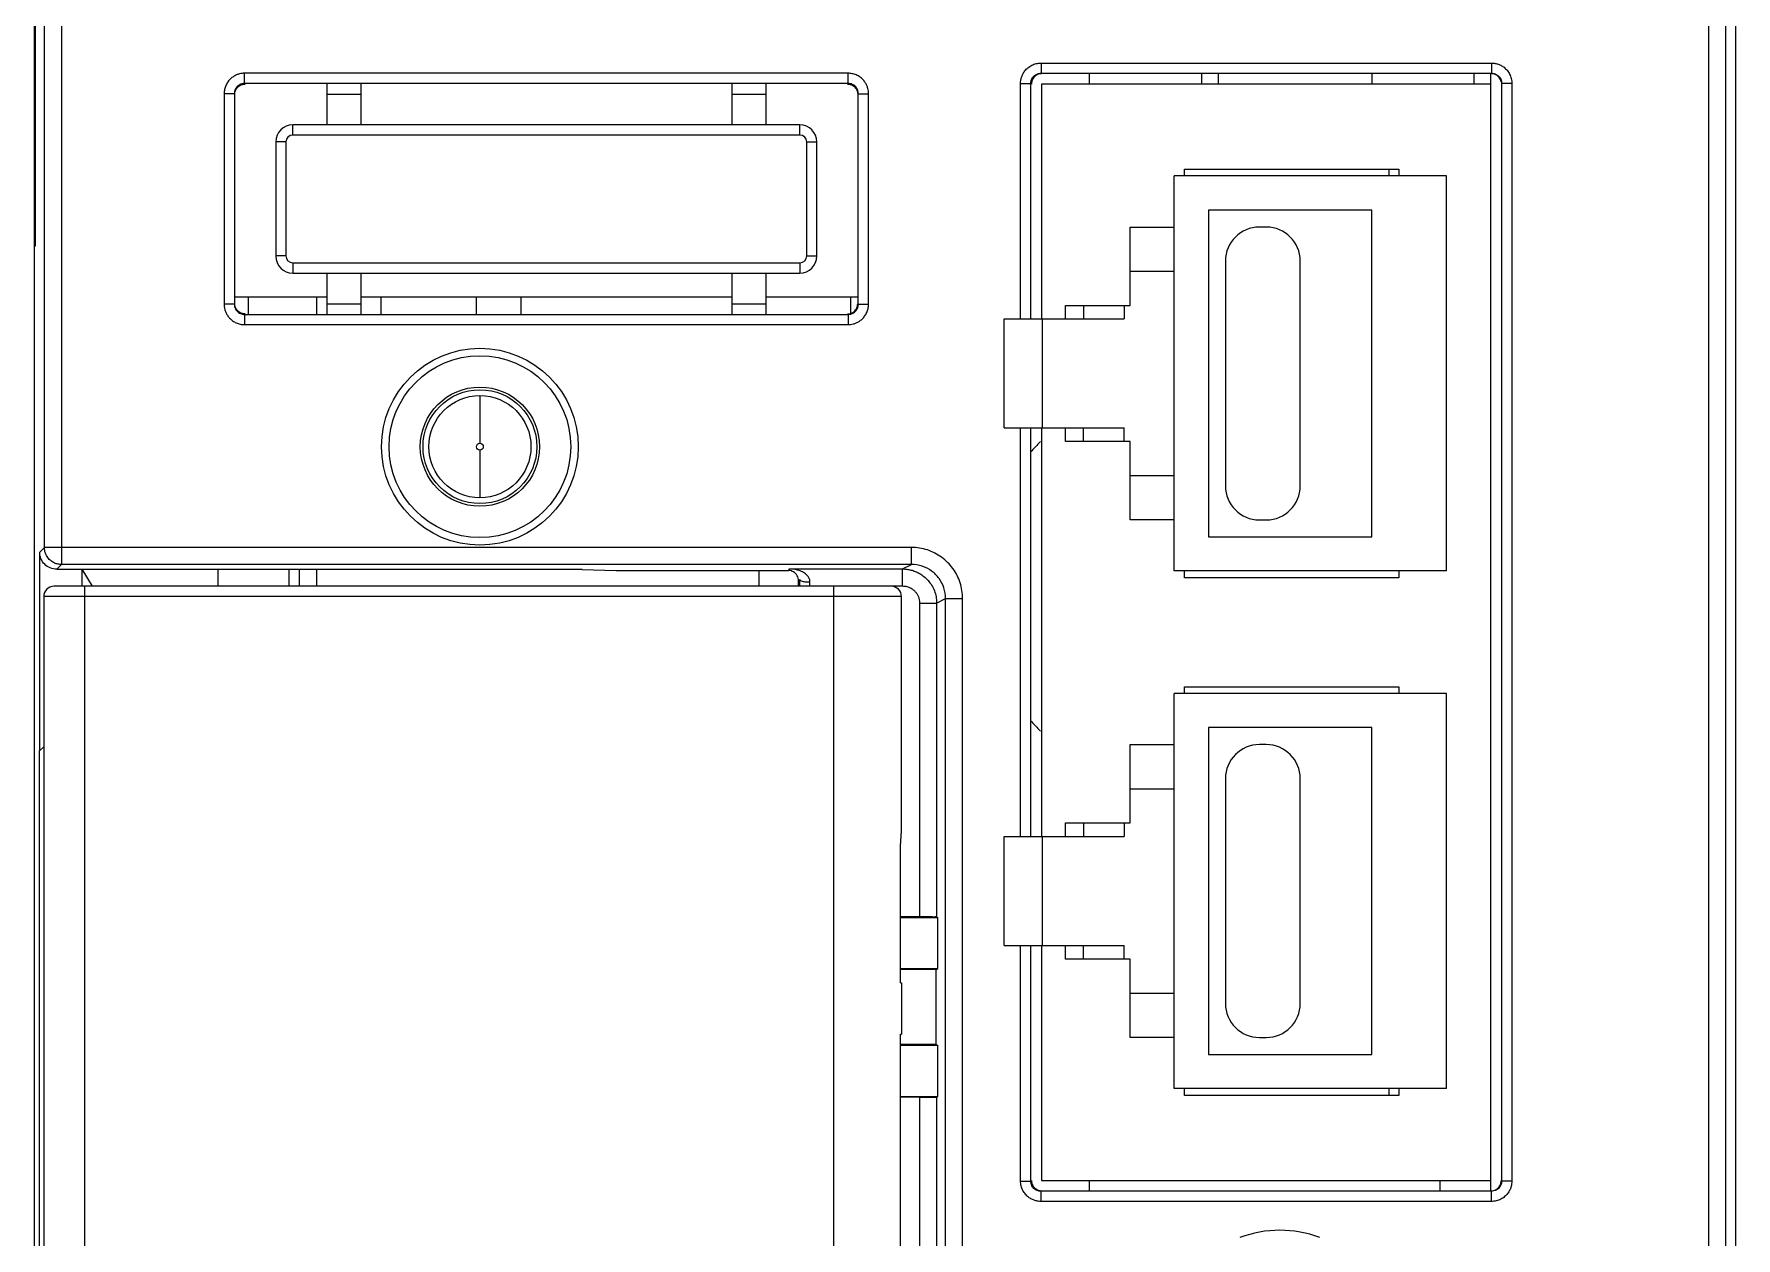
# Model space of a CAD drawing. Header units: millimetres. Extents: x 336 to 12810, y -1577 to 4105.
# Drawn here: x 7662 to 7712, y 1767.7 to 1803.1 of the extents above; entities that cross this region are included whole.
import ezdxf

# ---------------------------------------------------------------- set-up
doc = ezdxf.new("R2010")
doc.units = ezdxf.units.MM

msp = doc.modelspace()

# ---------------------------------------------------------------- linework, layer by layer
at = {"color": 7, "linetype": 'Continuous'}
for p, q in [((7662.021, 1838.253), (7662.021, 1679.358)), ((7712.021, 1679.358), (7712.021, 1838.253)), ((7662.06, 1796.858), (7662.06, 1805.858)), ((7662.827, 1805.118), (7662.827, 1787.498)), ((7711.216, 1805.118), (7711.216, 1679.664)), ((7662.327, 1787.998), (7662.327, 1804.635)), ((7711.716, 1804.635), (7711.716, 1679.664)), ((7691.605, 1802.225), (7704.838, 1802.225)), ((7691.605, 1802.225), (7691.605, 1801.925)), ((7704.838, 1802.225), (7704.838, 1801.925)), ((7685.937, 1801.924), (7668.206, 1801.924)), ((7668.206, 1801.624), (7668.206, 1801.924)), ((7685.937, 1801.624), (7668.206, 1801.624)), ((7668.206, 1801.624), (7668.221, 1801.608)), ((7670.621, 1801.608), (7670.621, 1800.408)), ((7671.621, 1801.608), (7671.621, 1800.408)), ((7682.521, 1801.608), (7682.521, 1800.408)), ((7683.521, 1801.608), (7683.521, 1800.408)), ((7685.922, 1801.608), (7685.937, 1801.624)), ((7685.937, 1801.624), (7685.937, 1801.924)), ((7691.005, 1801.625), (7691.305, 1801.625)), ((7691.005, 1794.708), (7691.005, 1801.625)), ((7691.305, 1794.708), (7691.305, 1801.625)), ((7691.605, 1801.925), (7704.838, 1801.925)), ((7704.821, 1801.608), (7691.621, 1801.608)), ((7691.621, 1801.608), (7691.621, 1794.708)), ((7693.021, 1801.925), (7693.021, 1801.608)), ((7696.321, 1801.925), (7696.321, 1801.608)), ((7696.821, 1801.608), (7696.821, 1801.925)), ((7701.321, 1801.925), (7701.321, 1801.608)), ((7704.321, 1801.925), (7704.321, 1801.608)), ((7704.821, 1769.108), (7704.821, 1801.925)), ((7705.138, 1801.625), (7705.138, 1769.392)), ((7705.438, 1801.625), (7705.138, 1801.625)), ((7705.438, 1801.625), (7705.438, 1769.392)), ((7667.606, 1801.324), (7667.606, 1795.143)), ((7667.906, 1801.324), (7667.606, 1801.324)), ((7667.906, 1801.324), (7667.906, 1795.143)), ((7667.906, 1801.324), (7667.921, 1801.308)), ((7670.621, 1801.308), (7671.621, 1801.308)), ((7682.521, 1801.308), (7683.521, 1801.308)), ((7686.221, 1801.308), (7686.237, 1801.324)), ((7686.237, 1801.324), (7686.537, 1801.324)), ((7686.237, 1795.143), (7686.237, 1801.324)), ((7686.537, 1795.143), (7686.537, 1801.324)), ((7684.521, 1800.408), (7669.621, 1800.408)), ((7669.621, 1800.108), (7669.621, 1800.408)), ((7684.521, 1800.108), (7669.621, 1800.108)), ((7684.521, 1800.108), (7684.521, 1800.408)), ((7669.421, 1799.908), (7669.121, 1799.908)), ((7669.121, 1799.908), (7669.121, 1796.558)), ((7669.421, 1799.908), (7669.421, 1796.558)), ((7684.721, 1799.908), (7685.021, 1799.908)), ((7684.721, 1796.558), (7684.721, 1799.908)), ((7685.021, 1796.558), (7685.021, 1799.908)), ((7695.821, 1799.108), (7702.121, 1799.108)), ((7695.821, 1798.908), (7695.821, 1799.108)), ((7701.821, 1799.108), (7701.821, 1798.908)), ((7702.121, 1799.108), (7702.121, 1798.908)), ((7703.521, 1798.908), (7695.521, 1798.908)), ((7695.521, 1787.308), (7695.521, 1798.908)), ((7703.521, 1787.308), (7703.521, 1798.908)), ((7701.321, 1797.908), (7696.521, 1797.908)), ((7696.521, 1797.908), (7696.521, 1788.308)), ((7701.321, 1788.308), (7701.321, 1797.908)), ((7694.221, 1797.408), (7695.521, 1797.408)), ((7694.221, 1795.108), (7694.221, 1797.408)), ((7698.221, 1797.408), (7698.021, 1797.408)), ((7662.021, 1796.858), (7662.06, 1796.858)), ((7669.421, 1796.558), (7669.121, 1796.558)), ((7684.721, 1796.558), (7685.021, 1796.558)), ((7669.621, 1796.358), (7684.521, 1796.358)), ((7669.621, 1796.358), (7669.621, 1796.058)), ((7669.621, 1796.058), (7684.521, 1796.058)), ((7670.621, 1796.058), (7670.621, 1794.858)), ((7671.621, 1796.058), (7671.621, 1794.858)), ((7682.521, 1796.058), (7682.521, 1794.858)), ((7683.521, 1796.058), (7683.521, 1794.858)), ((7684.521, 1796.358), (7684.521, 1796.058)), ((7694.221, 1796.108), (7695.521, 1796.108)), ((7697.021, 1796.408), (7697.021, 1789.808)), ((7699.221, 1789.808), (7699.221, 1796.408)), ((7667.906, 1795.143), (7667.606, 1795.143)), ((7667.906, 1795.143), (7667.921, 1795.158)), ((7667.921, 1795.358), (7670.621, 1795.358)), ((7668.321, 1794.858), (7668.321, 1795.358)), ((7670.321, 1795.358), (7670.321, 1794.858)), ((7670.621, 1795.158), (7671.621, 1795.158)), ((7671.621, 1795.358), (7682.521, 1795.358)), ((7672.221, 1794.858), (7672.221, 1795.358)), ((7675.021, 1794.858), (7675.021, 1795.358)), ((7676.321, 1795.358), (7676.321, 1794.858)), ((7682.521, 1795.158), (7683.521, 1795.158)), ((7683.521, 1795.358), (7686.221, 1795.358)), ((7686.021, 1794.858), (7686.021, 1795.358)), ((7686.237, 1795.143), (7686.221, 1795.158)), ((7686.237, 1795.143), (7686.537, 1795.143)), ((7692.321, 1795.108), (7694.221, 1795.108)), ((7692.321, 1794.708), (7692.321, 1795.108)), ((7692.851, 1795.108), (7692.851, 1794.708)), ((7694.051, 1795.108), (7694.051, 1794.708)), ((7668.206, 1794.843), (7668.221, 1794.858)), ((7668.206, 1794.843), (7685.937, 1794.843)), ((7668.206, 1794.843), (7668.206, 1794.543)), ((7668.206, 1794.543), (7685.937, 1794.543)), ((7685.937, 1794.843), (7685.922, 1794.858)), ((7685.937, 1794.843), (7685.937, 1794.543)), ((7690.521, 1794.708), (7694.051, 1794.708)), ((7690.521, 1791.508), (7690.521, 1794.708)), ((7691.645, 1791.508), (7691.645, 1794.708)), ((7675.121, 1792.458), (7675.121, 1791.058)), ((7690.521, 1791.508), (7694.051, 1791.508)), ((7691.005, 1779.508), (7691.005, 1791.508)), ((7691.305, 1779.508), (7691.305, 1791.508)), ((7691.621, 1791.508), (7691.621, 1779.508)), ((7692.321, 1791.108), (7692.321, 1791.508)), ((7692.851, 1791.108), (7692.851, 1791.508)), ((7694.051, 1791.108), (7694.051, 1791.508)), ((7694.221, 1791.108), (7692.321, 1791.108)), ((7694.221, 1788.808), (7694.221, 1791.108)), ((7675.121, 1790.858), (7675.121, 1789.458)), ((7694.221, 1790.108), (7695.521, 1790.108)), ((7695.521, 1788.808), (7694.221, 1788.808)), ((7698.021, 1788.808), (7698.221, 1788.808)), ((7696.521, 1788.308), (7701.321, 1788.308)), ((7662.327, 1787.998), (7662.187, 1787.858)), ((7662.187, 1782.024), (7662.187, 1787.858)), ((7687.801, 1787.998), (7662.327, 1787.998)), ((7687.801, 1787.498), (7687.801, 1787.998)), ((7662.827, 1787.498), (7662.687, 1787.358)), ((7662.687, 1787.358), (7669.516, 1787.358)), ((7687.801, 1787.498), (7662.827, 1787.498)), ((7663.421, 1787.358), (7663.421, 1786.858)), ((7663.421, 1787.358), (7663.734, 1786.858)), ((7667.421, 1787.358), (7667.421, 1786.858)), ((7669.516, 1786.858), (7669.516, 1787.358)), ((7678.121, 1787.355), (7669.799, 1787.355)), ((7669.818, 1787.355), (7669.816, 1787.353)), ((7669.816, 1786.858), (7669.816, 1787.353)), ((7670.321, 1787.355), (7670.321, 1786.858)), ((7678.121, 1787.355), (7679.121, 1787.32)), ((7679.121, 1787.32), (7684.183, 1787.32)), ((7683.321, 1786.858), (7683.321, 1787.32)), ((7684.183, 1787.32), (7684.23, 1787.367)), ((7684.23, 1787.367), (7687.54, 1787.367)), ((7684.483, 1787.02), (7684.517, 1787.054)), ((7684.483, 1786.858), (7684.483, 1787.02)), ((7687.539, 1786.867), (7687.539, 1787.367)), ((7687.54, 1787.367), (7687.801, 1787.498)), ((7703.521, 1787.308), (7695.521, 1787.308)), ((7695.821, 1787.108), (7695.821, 1787.308)), ((7702.121, 1787.108), (7695.821, 1787.108)), ((7702.121, 1787.308), (7702.121, 1787.108)), ((7662.306, 1786.558), (7662.306, 1694.158)), ((7687.506, 1786.558), (7662.306, 1786.558)), ((7687.206, 1786.858), (7662.606, 1786.858)), ((7663.506, 1786.858), (7663.506, 1693.858)), ((7685.506, 1786.858), (7685.506, 1693.858)), ((7687.206, 1786.867), (7687.539, 1786.867)), ((7687.506, 1779.878), (7687.506, 1786.558)), ((7688.039, 1786.367), (7688.039, 1777.151)), ((7688.039, 1786.367), (7688.538, 1786.367)), ((7688.538, 1786.367), (7688.801, 1786.499)), ((7688.538, 1786.367), (7688.538, 1777.143)), ((7688.801, 1694.218), (7688.801, 1786.499)), ((7688.801, 1786.499), (7689.301, 1786.499)), ((7689.301, 1694.218), (7689.301, 1786.499)), ((7695.521, 1772.108), (7695.521, 1783.708)), ((7703.521, 1783.708), (7695.521, 1783.708)), ((7695.821, 1783.908), (7702.121, 1783.908)), ((7695.821, 1783.708), (7695.821, 1783.908)), ((7702.121, 1783.908), (7702.121, 1783.708)), ((7703.521, 1772.108), (7703.521, 1783.708)), ((7696.521, 1782.708), (7696.521, 1773.108)), ((7701.321, 1782.708), (7696.521, 1782.708)), ((7701.321, 1773.108), (7701.321, 1782.708)), ((7662.306, 1782.143), (7662.186, 1782.023)), ((7662.186, 1748.26), (7662.186, 1782.023)), ((7694.221, 1779.908), (7694.221, 1782.208)), ((7694.221, 1782.208), (7695.521, 1782.208)), ((7698.221, 1782.208), (7698.021, 1782.208)), ((7697.021, 1781.208), (7697.021, 1774.608)), ((7699.221, 1774.608), (7699.221, 1781.208)), ((7694.221, 1780.908), (7695.521, 1780.908)), ((7690.521, 1776.308), (7690.521, 1779.508)), ((7690.521, 1779.508), (7694.051, 1779.508)), ((7691.645, 1776.308), (7691.645, 1779.508)), ((7692.321, 1779.508), (7692.321, 1779.908)), ((7692.321, 1779.908), (7694.221, 1779.908)), ((7692.851, 1779.908), (7692.851, 1779.508)), ((7694.051, 1779.908), (7694.051, 1779.508)), ((7687.475, 1775.208), (7687.475, 1779.279)), ((7687.48, 1779.266), (7687.475, 1779.279)), ((7687.48, 1775.208), (7687.48, 1779.267)), ((7688.039, 1777.151), (7687.48, 1777.151)), ((7688.577, 1777.123), (7687.48, 1777.123)), ((7688.538, 1777.143), (7688.577, 1777.123)), ((7688.577, 1775.629), (7688.577, 1777.123)), ((7690.521, 1776.308), (7694.051, 1776.308)), ((7691.005, 1769.392), (7691.005, 1776.308)), ((7691.305, 1769.392), (7691.305, 1776.308)), ((7691.621, 1776.308), (7691.621, 1769.408)), ((7692.321, 1775.908), (7692.321, 1776.308)), ((7692.851, 1775.908), (7692.851, 1776.308)), ((7694.051, 1775.908), (7694.051, 1776.308)), ((7687.48, 1775.629), (7688.577, 1775.629)), ((7688.521, 1775.601), (7687.48, 1775.601)), ((7688.521, 1775.601), (7688.577, 1775.629)), ((7688.521, 1773.401), (7688.521, 1775.601)), ((7694.221, 1775.908), (7692.321, 1775.908)), ((7694.221, 1773.608), (7694.221, 1775.908)), ((7687.475, 1775.208), (7687.506, 1775.208)), ((7687.506, 1775.208), (7687.506, 1773.708)), ((7694.221, 1774.908), (7695.521, 1774.908)), ((7687.475, 1765.638), (7687.475, 1773.708)), ((7687.475, 1773.708), (7687.506, 1773.708)), ((7687.48, 1765.65), (7687.48, 1773.708)), ((7695.521, 1773.608), (7694.221, 1773.608)), ((7698.021, 1773.608), (7698.221, 1773.608)), ((7688.521, 1773.401), (7687.48, 1773.401)), ((7688.577, 1773.373), (7687.48, 1773.373)), ((7688.521, 1773.401), (7688.577, 1773.373)), ((7688.577, 1771.879), (7688.577, 1773.373)), ((7696.521, 1773.108), (7701.321, 1773.108)), ((7703.521, 1772.108), (7695.521, 1772.108)), ((7695.821, 1771.908), (7695.821, 1772.108)), ((7701.821, 1772.108), (7701.821, 1771.908)), ((7702.121, 1772.108), (7702.121, 1771.908)), ((7687.48, 1771.879), (7688.577, 1771.879)), ((7688.039, 1771.851), (7687.48, 1771.851)), ((7688.039, 1771.851), (7688.039, 1733.358)), ((7688.538, 1771.859), (7688.577, 1771.879)), ((7688.538, 1771.859), (7688.538, 1733.358)), ((7702.121, 1771.908), (7695.821, 1771.908)), ((7691.005, 1769.392), (7691.305, 1769.392)), ((7691.605, 1768.792), (7691.605, 1769.092)), ((7704.838, 1769.092), (7691.605, 1769.092)), ((7691.621, 1769.408), (7704.821, 1769.408)), ((7693.021, 1769.408), (7693.021, 1769.092)), ((7703.321, 1769.408), (7703.321, 1769.092)), ((7704.838, 1768.792), (7704.838, 1769.092)), ((7705.438, 1769.392), (7705.138, 1769.392)), ((7704.838, 1768.792), (7691.605, 1768.792))]:
    msp.add_line(p, q, dxfattribs=at)
for radius in [2.89, 2.669, 1.751, 1.672, 1.5, 0.1]:
    msp.add_circle((7675.121, 1790.958), radius, dxfattribs=at)
for centre, radius, start, end in [((7669.621, 1799.908), 0.5, 90, 180), ((7669.621, 1799.908), 0.2, 90, 180), ((7684.521, 1799.908), 0.5, 0, 90), ((7684.521, 1799.908), 0.2, 0, 90), ((7698.021, 1796.408), 1, 90, 180), ((7698.221, 1796.408), 1, 0, 90), ((7669.621, 1796.558), 0.5, 180, 270), ((7669.621, 1796.558), 0.2, 180, 270), ((7684.521, 1796.558), 0.5, 270, 0), ((7684.521, 1796.558), 0.2, 270, 0), ((7695.821, 1786.858), 6, 134.823, 138.9731), ((7698.021, 1789.808), 1, 180, 270), ((7698.221, 1789.808), 1, 270, 0), ((7662.606, 1786.558), 0.3, 90, 180), ((7687.206, 1786.558), 0.3, 0, 90), ((7695.821, 1786.858), 6, 221.0269, 225.177), ((7698.021, 1781.208), 1, 90, 180), ((7698.221, 1781.208), 1, 0, 90), ((7698.021, 1774.608), 1, 180, 270), ((7698.221, 1774.608), 1, 270, 0), ((7698.621, 1764.63), 3.317, 69.3139, 110.698)]:
    msp.add_arc(centre, radius, start, end, dxfattribs=at)
for points, start_tangent, end_tangent in [([(7691.005, 1801.625), (7691.011, 1801.711), (7691.031, 1801.802), (7691.07, 1801.897), (7691.131, 1801.993), (7691.219, 1802.084), (7691.331, 1802.159), (7691.463, 1802.208), (7691.605, 1802.225)], (-0.000012, 1), (1, 0.000049)), ([(7704.838, 1802.225), (7704.924, 1802.219), (7705.015, 1802.198), (7705.11, 1802.16), (7705.207, 1802.099), (7705.297, 1802.011), (7705.372, 1801.899), (7705.421, 1801.767), (7705.438, 1801.625)], (1, 0.000012), (0.000049, -1)), ([(7668.206, 1801.924), (7668.133, 1801.92), (7668.053, 1801.905), (7667.969, 1801.875), (7667.881, 1801.829), (7667.796, 1801.762), (7667.719, 1801.675), (7667.658, 1801.569), (7667.619, 1801.45), (7667.606, 1801.324)], (-1, -0.000011), (0.000067, -1)), ([(7668.206, 1801.624), (7668.169, 1801.622), (7668.13, 1801.614), (7668.087, 1801.6), (7668.043, 1801.577), (7668.001, 1801.543), (7667.962, 1801.5), (7667.932, 1801.447), (7667.912, 1801.387), (7667.906, 1801.324)], (-1, 0.000297), (0.000348, -1)), ([(7667.921, 1801.308), (7667.962, 1801.458), (7668.071, 1801.568), (7668.221, 1801.608)], (0, 1), (1, 0)), ([(7685.922, 1801.608), (7686.072, 1801.568), (7686.181, 1801.458), (7686.221, 1801.308)], (1, 0), (0, -1)), ([(7686.537, 1801.324), (7686.533, 1801.399), (7686.517, 1801.48), (7686.487, 1801.566), (7686.439, 1801.654), (7686.371, 1801.739), (7686.283, 1801.815), (7686.178, 1801.874), (7686.06, 1801.911), (7685.937, 1801.924)], (0, 1), (-1, 0.00004)), ([(7686.237, 1801.324), (7686.235, 1801.362), (7686.227, 1801.402), (7686.212, 1801.445), (7686.188, 1801.489), (7686.154, 1801.532), (7686.11, 1801.57), (7686.058, 1801.599), (7685.999, 1801.618), (7685.937, 1801.624)], (0.000305, 1), (-1, -0.000279)), ([(7691.305, 1801.625), (7691.308, 1801.668), (7691.318, 1801.713), (7691.337, 1801.761), (7691.368, 1801.809), (7691.412, 1801.855), (7691.468, 1801.892), (7691.534, 1801.916), (7691.605, 1801.925)], (-0.000084, 1), (1, -0.000044)), ([(7691.471, 1801.868), (7691.362, 1801.758), (7691.321, 1801.608)], (-0.867069, -0.498188), (0, -1)), ([(7691.621, 1801.908), (7691.471, 1801.868)], (-1, 0), (-0.867069, -0.498188)), ([(7705.067, 1801.796), (7704.962, 1801.883), (7704.827, 1801.914)], (-0.603787, 0.797146), (-0.999999, -0.001222)), ([(7704.838, 1801.925), (7704.881, 1801.922), (7704.926, 1801.912), (7704.974, 1801.893), (7705.022, 1801.862), (7705.068, 1801.818), (7705.105, 1801.762), (7705.13, 1801.696), (7705.138, 1801.625)], (1, 0.000084), (-0.000044, -1)), ([(7705.121, 1801.675), (7705.067, 1801.796)], (-0.201059, 0.979579), (-0.603787, 0.797146)), ([(7667.606, 1795.143), (7667.61, 1795.07), (7667.625, 1794.99), (7667.654, 1794.906), (7667.701, 1794.818), (7667.768, 1794.733), (7667.855, 1794.656), (7667.961, 1794.595), (7668.08, 1794.556), (7668.206, 1794.543)], (0.000011, -1), (1, 0.000067)), ([(7667.906, 1795.143), (7667.908, 1795.106), (7667.915, 1795.066), (7667.93, 1795.024), (7667.953, 1794.98), (7667.987, 1794.938), (7668.03, 1794.899), (7668.083, 1794.869), (7668.143, 1794.849), (7668.206, 1794.843)], (-0.000297, -1), (1, 0.000348)), ([(7668.221, 1794.858), (7668.071, 1794.899), (7667.962, 1795.008), (7667.921, 1795.158)], (-1, 0), (0, 1)), ([(7685.922, 1794.858), (7686.072, 1794.899), (7686.181, 1795.008), (7686.221, 1795.158)], (1, 0), (0, 1)), ([(7685.937, 1794.543), (7686.01, 1794.547), (7686.09, 1794.562), (7686.174, 1794.591), (7686.262, 1794.638), (7686.347, 1794.705), (7686.424, 1794.792), (7686.485, 1794.898), (7686.524, 1795.017), (7686.537, 1795.143)], (1, 0.000011), (-0.000067, 1)), ([(7685.937, 1794.843), (7685.974, 1794.845), (7686.013, 1794.852), (7686.056, 1794.867), (7686.1, 1794.89), (7686.142, 1794.924), (7686.181, 1794.967), (7686.211, 1795.02), (7686.231, 1795.08), (7686.237, 1795.143)], (1, -0.000297), (-0.000348, 1)), ([(7662.687, 1787.358), (7662.496, 1787.396), (7662.334, 1787.505), (7662.225, 1787.667), (7662.187, 1787.858)], (-1, 0), (0, 1)), ([(7662.827, 1787.498), (7662.728, 1787.508), (7662.624, 1787.541), (7662.52, 1787.604), (7662.426, 1787.7), (7662.355, 1787.832), (7662.327, 1787.998)], (-1, 0.000305), (-0.000305, 1)), ([(7689.301, 1786.499), (7689.228, 1786.962), (7689.015, 1787.38), (7688.684, 1787.711), (7688.266, 1787.924), (7687.801, 1787.998)], (-0.000061, 1), (-1, -0.000066)), ([(7669.516, 1787.358), (7669.638, 1787.358), (7669.737, 1787.357), (7669.799, 1787.355)], (1, 0), (0.998784, -0.04931)), ([(7684.483, 1787.02), (7684.443, 1787.17), (7684.333, 1787.28), (7684.183, 1787.32)], (0, 1), (-1, 0)), ([(7684.817, 1786.984), (7684.814, 1787.023), (7684.804, 1787.064), (7684.786, 1787.105), (7684.761, 1787.146), (7684.726, 1787.186), (7684.683, 1787.225), (7684.629, 1787.262), (7684.566, 1787.295), (7684.494, 1787.324), (7684.413, 1787.346), (7684.325, 1787.361), (7684.23, 1787.367)], (0.00666, 0.999978), (-0.999917, 0.012882)), ([(7684.516, 1786.867), (7684.516, 1786.962), (7684.517, 1787.054)], (-0.000006, 1), (0.004186, 0.999991)), ([(7684.517, 1787.054), (7684.559, 1787.019), (7684.668, 1786.993), (7684.817, 1786.984)], (0.07253, -0.997366), (0.999992, -0.003962)), ([(7687.54, 1787.367), (7687.66, 1787.36), (7687.784, 1787.336), (7687.911, 1787.295), (7688.039, 1787.233), (7688.165, 1787.146), (7688.285, 1787.032), (7688.39, 1786.891), (7688.471, 1786.728), (7688.522, 1786.55), (7688.538, 1786.367)], (1, -0.000799), (0.000313, -1)), ([(7688.801, 1786.499), (7688.753, 1786.808), (7688.611, 1787.086), (7688.39, 1787.307), (7688.111, 1787.449), (7687.801, 1787.498)], (0.000286, 1), (-1, -0.000321)), ([(7684.816, 1786.867), (7684.816, 1786.926), (7684.817, 1786.984)], (0, 1), (0.006701, 0.999978)), ([(7687.539, 1786.867), (7687.6, 1786.863)], (1, -0.000001), (0.992559, -0.121764)), ([(7687.6, 1786.863), (7687.662, 1786.852), (7687.725, 1786.831), (7687.789, 1786.8), (7687.852, 1786.757), (7687.912, 1786.7), (7687.964, 1786.629), (7688.005, 1786.547), (7688.03, 1786.458), (7688.039, 1786.367)], (0.992559, -0.121764), (0.000034, -1)), ([(7687.475, 1779.279), (7687.498, 1779.571), (7687.506, 1779.878)], (0.104868, 0.994486), (0.000126, 1)), ([(7687.481, 1779.279), (7687.491, 1779.405), (7687.504, 1779.706), (7687.506, 1779.878)], (0.085413, 0.996346), (0.000108, 1)), ([(7687.48, 1779.265), (7687.481, 1779.279)], (0.087397, 0.996174), (0.085413, 0.996346)), ([(7688.538, 1777.143), (7688.495, 1777.146), (7688.386, 1777.148), (7688.226, 1777.15), (7688.039, 1777.151)], (-0.894482, 0.447105), (-1, 0)), ([(7688.039, 1771.851), (7688.226, 1771.852), (7688.386, 1771.853), (7688.495, 1771.856), (7688.538, 1771.859)], (1, 0), (0.894482, 0.447105)), ([(7691.605, 1768.792), (7691.519, 1768.798), (7691.428, 1768.818), (7691.333, 1768.857), (7691.236, 1768.918), (7691.146, 1769.006), (7691.071, 1769.118), (7691.022, 1769.249), (7691.005, 1769.392)], (-1, -0.000012), (-0.000049, 1)), ([(7691.605, 1769.092), (7691.562, 1769.095), (7691.517, 1769.105), (7691.469, 1769.124), (7691.421, 1769.155), (7691.375, 1769.199), (7691.338, 1769.255), (7691.313, 1769.321), (7691.305, 1769.392)], (-1, -0.000084), (0.000044, 1)), ([(7691.321, 1769.408), (7691.362, 1769.258)], (0, -1), (0.498188, -0.867069)), ([(7691.362, 1769.258), (7691.471, 1769.149), (7691.621, 1769.108)], (0.498188, -0.867069), (1, 0)), ([(7704.82, 1769.1), (7704.978, 1769.143), (7705.087, 1769.252), (7705.128, 1769.402)], (1, 0), (0, 1)), ([(7705.138, 1769.392), (7705.135, 1769.349), (7705.125, 1769.304), (7705.106, 1769.256), (7705.075, 1769.208), (7705.031, 1769.162), (7704.975, 1769.125), (7704.909, 1769.1), (7704.838, 1769.092)], (0.000084, -1), (-1, 0.000044)), ([(7705.438, 1769.392), (7705.432, 1769.306), (7705.411, 1769.215), (7705.373, 1769.12), (7705.312, 1769.023), (7705.224, 1768.933), (7705.112, 1768.858), (7704.98, 1768.809), (7704.838, 1768.792)], (0.000012, -1), (-1, -0.000049))]:
    msp.add_spline(points, degree=3, dxfattribs=dict(at, start_tangent=start_tangent, end_tangent=end_tangent))

doc.saveas('drawing.dxf')
